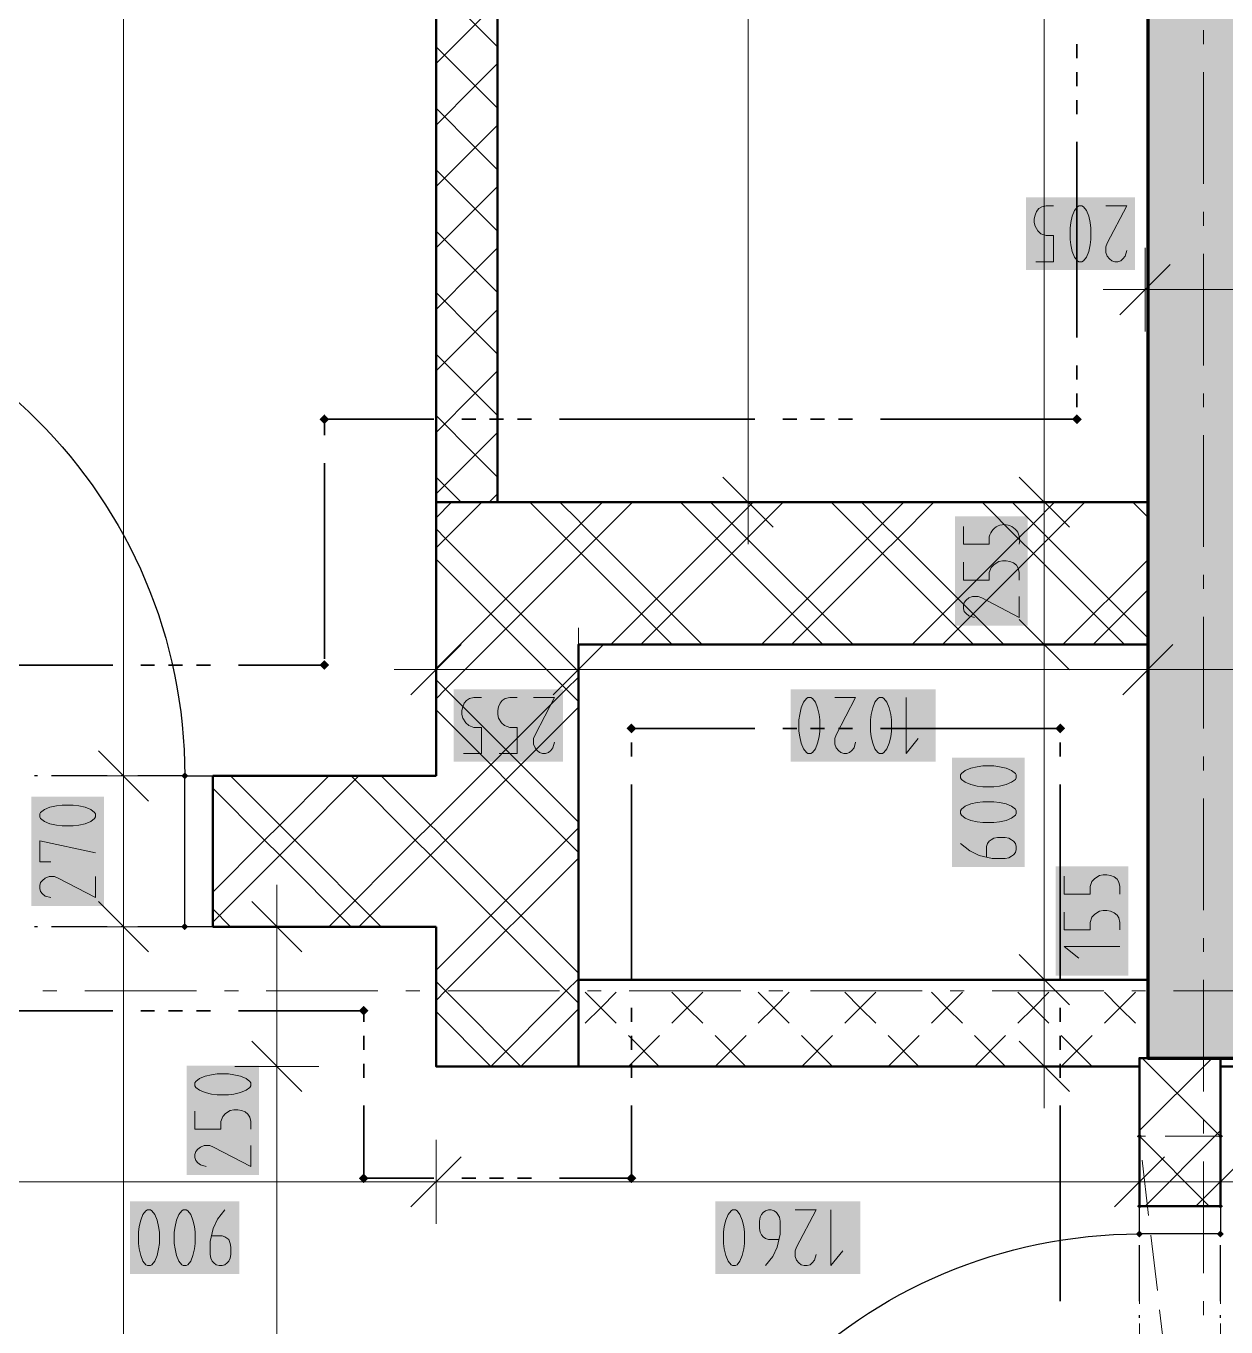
# Model space of a CAD drawing. Header units: millimetres. Extents: x 0 to 594, y 0 to 420.
# Drawn here: x 135.52 to 157.55, y 238.92 to 262.79 of the extents above; entities that cross this region are included whole.
import ezdxf

# ---------------------------------------------------------------- set-up
doc = ezdxf.new("R2010")
doc.units = ezdxf.units.MM
doc.header["$LTSCALE"] = 8
for name, color, linetype in [('PDF_Dvere', 7, 'Continuous'), ('PDF_Koty delkove', 7, 'Continuous'), ('PDF_Osy hlavni', 7, 'Continuous'), ('PDF_Pozarni useky', 7, 'Continuous'), ('PDF_Preklady', 7, 'Continuous'), ('PDF_Pricky CP', 7, 'Continuous'), ('PDF_Pricky zdene', 7, 'Continuous'), ('PDF_Steny akusticke', 7, 'Continuous'), ('PDF_Steny obvodove nosne', 7, 'Continuous')]:
    doc.layers.add(name, color=color, linetype=linetype)

msp = doc.modelspace()

# ---------------------------------------------------------------- hatches: boundary and pattern name
at = {"layer": 'PDF_Steny obvodove nosne', "true_color": 0xc0c0c0, "transparency": 33554559}
msp.add_hatch(color=9, dxfattribs=at).paths.add_polyline_path([(156.114, 333.745), (156.114, 243.853), (158.164, 243.853), (158.164, 336.238), (158.164, 338.778), (156.114, 338.091)])

# ---------------------------------------------------------------- linework, layer by layer
at = {"layer": 'PDF_Dvere', "lineweight": 25}
for points in [[(129.208, 249.03), (129.208, 258.255, -0.414213), (138.433, 249.03), (137.573, 249.03)], [(155.96, 231.4), (146.735, 231.4, -0.414213), (155.96, 240.625)]]:
    msp.add_lwpolyline(points, format="xyb", dxfattribs=at)
for points in [[(135.728, 249.03), (135.677, 249.03)], [(137.009, 249.03), (135.984, 249.03)], [(137.316, 249.03), (137.265, 249.03)], [(135.728, 246.262), (135.677, 246.262)], [(137.009, 246.262), (135.984, 246.262)], [(137.316, 246.262), (137.265, 246.262)], [(138.433, 246.262), (137.573, 246.262)], [(155.96, 239.392), (155.96, 240.417)], [(157.447, 239.392), (157.447, 240.417)], [(155.96, 239.085), (155.96, 239.136)], [(157.447, 239.085), (157.447, 239.136)]]:
    msp.add_lwpolyline(points, dxfattribs=at)
for points in [[(138.946, 246.262), (138.433, 246.262), (138.433, 249.03), (138.946, 249.03)], [(157.447, 241.137), (157.447, 240.625), (155.96, 240.625), (155.96, 241.137)]]:
    msp.add_lwpolyline(points, close=True, dxfattribs=at)
at = {"layer": 'PDF_Dvere', "lineweight": 25, "transparency": 33554559}
for points in [[(138.497, 249.03), (138.433, 248.966), (138.433, 249.094), (138.369, 249.03)], [(138.497, 246.262), (138.433, 246.198), (138.433, 246.326), (138.369, 246.262)], [(155.96, 240.561), (155.896, 240.625), (156.024, 240.625), (155.96, 240.689)], [(157.447, 240.561), (157.383, 240.625), (157.511, 240.625), (157.447, 240.689)]]:
    msp.add_solid(points, dxfattribs=at)
at = {"layer": 'PDF_Koty delkove', "lineweight": 18}
for points in [[(154.212, 246.264), (154.212, 246.518), (154.212, 250.006), (154.212, 251.438), (154.212, 254.052), (154.212, 262.843), (154.212, 286.442), (154.212, 287.928)], [(137.308, 121.675), (137.308, 131.261), (137.308, 138.074), (137.308, 141.867), (137.308, 158.062), (137.308, 162.569), (137.308, 178.152), (137.308, 246.262), (137.308, 249.03), (137.308, 286.442)], [(148.775, 286.442), (148.775, 274.654), (148.775, 254.052), (148.775, 253.283)], [(154.056, 258.464), (154.385, 258.464), (154.385, 258.942), (154.247, 258.942), (154.152, 258.976), (154.097, 259.028), (154.043, 259.113), (154.029, 259.18), (154.029, 259.249), (154.043, 259.318), (154.07, 259.385), (154.111, 259.437), (154.165, 259.471), (154.247, 259.489), (154.385, 259.489)], [(154.85, 258.464), (154.904, 258.464), (154.932, 258.48), (154.987, 258.549), (155.028, 258.651), (155.056, 258.771), (155.069, 258.873), (155.069, 259.078), (155.056, 259.18), (155.028, 259.3), (154.987, 259.403), (154.932, 259.471), (154.904, 259.489), (154.85, 259.489), (154.822, 259.471), (154.768, 259.403), (154.727, 259.3), (154.7, 259.18), (154.686, 259.078)], [(155.343, 259.489), (155.727, 259.489), (155.37, 258.805), (155.343, 258.737), (155.343, 258.634), (155.37, 258.566), (155.411, 258.515), (155.452, 258.48), (155.507, 258.464), (155.561, 258.464), (155.616, 258.48), (155.658, 258.515), (155.699, 258.566), (155.727, 258.668)], [(154.686, 259.078), (154.686, 258.873), (154.7, 258.771), (154.727, 258.651), (154.768, 258.549), (154.822, 258.48), (154.85, 258.464)], [(156.063, 258.72), (156.063, 257.951), (156.063, 257.182)], [(156.524, 258.412), (155.602, 257.49)], [(156.063, 257.951), (155.294, 257.951)], [(194.346, 257.951), (193.219, 257.951), (187.844, 257.951), (181.893, 257.951), (159.855, 257.951), (158.164, 257.951), (156.063, 257.951)], [(149.236, 253.591), (148.313, 254.513)], [(154.673, 253.591), (153.75, 254.513)], [(149.543, 254.052), (148.775, 254.052), (148.006, 254.052)], [(154.98, 254.052), (154.212, 254.052), (153.443, 254.052)], [(152.727, 252.951), (152.727, 252.622), (153.204, 252.622), (153.204, 252.76), (153.239, 252.855), (153.291, 252.91), (153.376, 252.964), (153.443, 252.978), (153.512, 252.978), (153.581, 252.964), (153.648, 252.937), (153.7, 252.896), (153.734, 252.842), (153.752, 252.76), (153.752, 252.622)], [(153.752, 252.321), (153.752, 251.938), (153.068, 252.294), (152.999, 252.321), (152.897, 252.321), (152.829, 252.294), (152.778, 252.253), (152.743, 252.212), (152.727, 252.157), (152.727, 252.103), (152.743, 252.048), (152.778, 252.007), (152.829, 251.965), (152.931, 251.938)], [(154.673, 250.977), (153.75, 251.9)], [(143.046, 251.748), (143.046, 250.979), (143.046, 250.21)], [(145.659, 251.748), (145.659, 250.979), (145.659, 250.21)], [(156.114, 251.748), (156.114, 250.979), (156.114, 250.21)], [(143.507, 251.44), (142.584, 250.518)], [(146.121, 251.44), (145.198, 250.518)], [(154.98, 251.438), (154.212, 251.438), (153.443, 251.438)], [(156.575, 251.44), (155.653, 250.518)], [(143.046, 250.979), (142.277, 250.979)], [(193.219, 250.979), (189.234, 250.979), (184.432, 250.979), (183.891, 250.979), (182.668, 250.979), (166.467, 250.979), (164.878, 250.979), (158.164, 250.979), (156.114, 250.979), (145.659, 250.979), (143.046, 250.979)], [(143.55, 249.442), (143.879, 249.442), (143.879, 249.919), (143.742, 249.919), (143.647, 249.954), (143.591, 250.005), (143.537, 250.09), (143.523, 250.158), (143.523, 250.227), (143.537, 250.295), (143.564, 250.363), (143.605, 250.414), (143.66, 250.449), (143.742, 250.467), (143.879, 250.467)], [(144.18, 250.158), (144.18, 250.227), (144.194, 250.295), (144.221, 250.363), (144.262, 250.414), (144.317, 250.449), (144.399, 250.467), (144.536, 250.467)], [(144.837, 250.467), (145.221, 250.467), (144.865, 249.783), (144.837, 249.714), (144.837, 249.612), (144.865, 249.544), (144.906, 249.493), (144.947, 249.458), (145.002, 249.442), (145.056, 249.442), (145.111, 249.458), (145.152, 249.493), (145.193, 249.544), (145.221, 249.646)], [(150.366, 250.467), (150.75, 250.467), (150.393, 249.783), (150.366, 249.714), (150.366, 249.612), (150.393, 249.544), (150.434, 249.493), (150.476, 249.458)], [(151.68, 250.467), (151.68, 249.442), (151.899, 249.714)], [(144.207, 249.442), (144.536, 249.442), (144.536, 249.919), (144.399, 249.919), (144.304, 249.954), (144.248, 250.005), (144.194, 250.09), (144.18, 250.158)], [(137.77, 248.568), (136.847, 249.491)], [(150.476, 249.458), (150.531, 249.442), (150.585, 249.442), (150.64, 249.458), (150.681, 249.493), (150.722, 249.544), (150.75, 249.646)], [(152.759, 249.13), (152.691, 249.076), (152.674, 249.048), (152.674, 248.994), (152.691, 248.966), (152.759, 248.912), (152.862, 248.871), (152.982, 248.843), (153.083, 248.829), (153.288, 248.829), (153.391, 248.843), (153.511, 248.871), (153.613, 248.912), (153.682, 248.966), (153.699, 248.994), (153.699, 249.048), (153.682, 249.076), (153.613, 249.13), (153.511, 249.171), (153.391, 249.198), (153.288, 249.212)], [(153.288, 249.212), (153.083, 249.212), (152.982, 249.198), (152.862, 249.171), (152.759, 249.13)], [(138.077, 249.03), (137.308, 249.03), (136.54, 249.03)], [(136.385, 248.495), (136.18, 248.495), (136.078, 248.481), (135.958, 248.454), (135.856, 248.413), (135.787, 248.359), (135.771, 248.331), (135.771, 248.276), (135.787, 248.249), (135.856, 248.194), (135.958, 248.153), (136.078, 248.125), (136.18, 248.111), (136.385, 248.111), (136.487, 248.125), (136.607, 248.153), (136.71, 248.194), (136.778, 248.249), (136.796, 248.276)], [(136.796, 248.276), (136.796, 248.331), (136.778, 248.359), (136.71, 248.413), (136.607, 248.454), (136.487, 248.481), (136.385, 248.495)], [(135.975, 247.454), (135.771, 247.454), (135.771, 247.838), (136.796, 247.619)], [(153.152, 247.543), (153.152, 247.734), (153.169, 247.789), (153.203, 247.83), (153.238, 247.857), (153.288, 247.884), (153.357, 247.898), (153.493, 247.898), (153.562, 247.884), (153.613, 247.857), (153.647, 247.83), (153.682, 247.789), (153.699, 247.734), (153.699, 247.68), (153.682, 247.625), (153.647, 247.584), (153.613, 247.557), (153.562, 247.529), (153.493, 247.515), (153.254, 247.515), (153.015, 247.57), (152.844, 247.652), (152.674, 247.789)], [(136.796, 247.181), (136.796, 246.797), (136.112, 247.154), (136.044, 247.181), (135.941, 247.181), (135.873, 247.154), (135.822, 247.113), (135.787, 247.072), (135.771, 247.017), (135.771, 246.962), (135.787, 246.907), (135.822, 246.866), (135.873, 246.825), (135.975, 246.797)], [(154.575, 247.189), (154.575, 246.861), (155.053, 246.861), (155.053, 246.998), (155.088, 247.093), (155.139, 247.148), (155.224, 247.202), (155.292, 247.216), (155.36, 247.216), (155.429, 247.202), (155.497, 247.175), (155.548, 247.134), (155.583, 247.08), (155.6, 246.998), (155.6, 246.861)], [(140.124, 246.262), (140.124, 247.031)], [(137.77, 245.801), (136.847, 246.723)], [(140.585, 245.801), (139.662, 246.723)], [(154.575, 246.532), (154.575, 246.203), (155.053, 246.203), (155.053, 246.341), (155.088, 246.436), (155.139, 246.491), (155.224, 246.545), (155.292, 246.559), (155.36, 246.559), (155.429, 246.545), (155.497, 246.518), (155.548, 246.477), (155.583, 246.423), (155.6, 246.341), (155.6, 246.203)], [(138.077, 246.262), (137.308, 246.262), (136.54, 246.262)], [(140.892, 246.262), (140.124, 246.262), (139.355, 246.262)], [(140.124, 158.062), (140.124, 186.659), (140.124, 200.035), (140.124, 204.135), (140.124, 228.325), (140.124, 243.7), (140.124, 246.262)], [(154.212, 243.7), (154.212, 245.288), (154.212, 246.264)], [(155.6, 245.902), (154.575, 245.902), (154.848, 245.684)], [(154.673, 244.827), (153.75, 245.75)], [(154.98, 245.288), (154.212, 245.288), (153.443, 245.288)], [(140.585, 243.239), (139.662, 244.161)], [(154.673, 243.239), (153.75, 244.161)], [(140.892, 243.7), (140.124, 243.7), (139.355, 243.7)], [(154.98, 243.7), (154.212, 243.7), (153.443, 243.7)], [(154.212, 243.7), (154.212, 242.931)], [(138.62, 242.877), (138.62, 242.549), (139.098, 242.549), (139.098, 242.686), (139.132, 242.781), (139.184, 242.836), (139.269, 242.89), (139.336, 242.904), (139.405, 242.904), (139.474, 242.89), (139.541, 242.863), (139.593, 242.822), (139.628, 242.768), (139.645, 242.686), (139.645, 242.549)], [(143.046, 242.35), (143.046, 241.581), (143.046, 240.813)], [(155.96, 242.35), (155.96, 241.581), (155.96, 240.813)], [(157.447, 242.35), (157.447, 241.581), (157.447, 240.813)], [(139.645, 242.247), (139.645, 241.864), (138.961, 242.22), (138.893, 242.247), (138.79, 242.247), (138.722, 242.22), (138.671, 242.179), (138.636, 242.138), (138.62, 242.083), (138.62, 242.029), (138.636, 241.974), (138.671, 241.933), (138.722, 241.892)], [(143.507, 242.043), (142.584, 241.12)], [(156.422, 242.043), (155.499, 241.12)], [(157.908, 242.043), (156.985, 241.12)], [(138.722, 241.892), (138.824, 241.864)], [(286.493, 241.581), (285.314, 241.581), (277.114, 241.581), (274.501, 241.581), (268.043, 241.581), (211.361, 241.581), (203.469, 241.581), (195.986, 241.581), (157.447, 241.581), (155.96, 241.581), (143.046, 241.581), (133.821, 241.581), (128.081, 241.581)], [(139.172, 241.069), (139.035, 240.898), (138.952, 240.727), (138.898, 240.488), (138.898, 240.248), (138.912, 240.18), (138.939, 240.129), (138.966, 240.095), (139.007, 240.06), (139.062, 240.044), (139.117, 240.044), (139.172, 240.06), (139.213, 240.095), (139.24, 240.129), (139.268, 240.18), (139.282, 240.248), (139.282, 240.385), (139.268, 240.453), (139.24, 240.522), (139.172, 240.573)], [(149.338, 240.522), (149.147, 240.522), (149.092, 240.539), (149.051, 240.573), (149.024, 240.608), (148.996, 240.658), (148.983, 240.727), (148.983, 240.863), (148.996, 240.932), (149.024, 240.983), (149.051, 241.017), (149.092, 241.051), (149.147, 241.069), (149.201, 241.069), (149.256, 241.051), (149.297, 241.017)], [(149.297, 241.017), (149.324, 240.983), (149.352, 240.932), (149.366, 240.863), (149.366, 240.624), (149.311, 240.385), (149.229, 240.214), (149.092, 240.044)], [(149.64, 241.069), (150.023, 241.069), (149.667, 240.385), (149.64, 240.317), (149.64, 240.214), (149.667, 240.146), (149.708, 240.095), (149.749, 240.06), (149.804, 240.044), (149.858, 240.044), (149.913, 240.06), (149.954, 240.095), (149.995, 240.146), (150.023, 240.248)], [(150.297, 241.069), (150.297, 240.044), (150.515, 240.317)], [(139.172, 240.573), (139.117, 240.59), (138.925, 240.59)]]:
    msp.add_lwpolyline(points, dxfattribs=at)
msp.add_lwpolyline([(152.727, 253.608), (152.727, 253.28), (153.204, 253.28), (153.204, 253.417, -1.034083), (153.752, 253.28)], format="xyb", dxfattribs=at)
for points in [[(149.709, 250.056), (149.709, 249.851), (149.723, 249.749), (149.75, 249.629), (149.791, 249.527), (149.846, 249.458), (149.874, 249.442), (149.928, 249.442), (149.956, 249.458), (150.01, 249.527), (150.051, 249.629), (150.079, 249.749), (150.093, 249.851), (150.093, 250.056), (150.079, 250.158), (150.051, 250.278), (150.01, 250.381), (149.956, 250.449), (149.928, 250.467), (149.874, 250.467), (149.846, 250.449), (149.791, 250.381), (149.75, 250.278), (149.723, 250.158)], [(151.023, 250.056), (151.023, 249.851), (151.037, 249.749), (151.064, 249.629), (151.105, 249.527), (151.16, 249.458), (151.188, 249.442), (151.242, 249.442), (151.27, 249.458), (151.324, 249.527), (151.365, 249.629), (151.393, 249.749), (151.407, 249.851), (151.407, 250.056), (151.393, 250.158), (151.365, 250.278), (151.324, 250.381), (151.27, 250.449), (151.242, 250.467), (151.188, 250.467), (151.16, 250.449), (151.105, 250.381), (151.064, 250.278), (151.037, 250.158)], [(153.288, 248.555), (153.083, 248.555), (152.982, 248.541), (152.862, 248.514), (152.759, 248.473), (152.691, 248.419), (152.674, 248.391), (152.674, 248.337), (152.691, 248.309), (152.759, 248.255), (152.862, 248.214), (152.982, 248.186), (153.083, 248.172), (153.288, 248.172), (153.391, 248.186), (153.511, 248.214), (153.613, 248.255), (153.682, 248.309), (153.699, 248.337), (153.699, 248.391), (153.682, 248.419), (153.613, 248.473), (153.511, 248.514), (153.391, 248.541)], [(139.234, 243.561), (139.029, 243.561), (138.927, 243.547), (138.808, 243.52), (138.705, 243.479), (138.636, 243.425), (138.62, 243.397), (138.62, 243.343), (138.636, 243.315), (138.705, 243.261), (138.808, 243.22), (138.927, 243.192), (139.029, 243.178), (139.234, 243.178), (139.336, 243.192), (139.456, 243.22), (139.559, 243.261), (139.628, 243.315), (139.645, 243.343), (139.645, 243.397), (139.628, 243.425), (139.559, 243.479), (139.456, 243.52), (139.336, 243.547)], [(137.584, 240.658), (137.584, 240.453), (137.598, 240.351), (137.625, 240.231), (137.666, 240.129), (137.72, 240.06), (137.748, 240.044), (137.803, 240.044), (137.831, 240.06), (137.885, 240.129), (137.926, 240.231), (137.954, 240.351), (137.968, 240.453), (137.968, 240.658), (137.954, 240.76), (137.926, 240.88), (137.885, 240.983), (137.831, 241.051), (137.803, 241.069), (137.748, 241.069), (137.72, 241.051), (137.666, 240.983), (137.625, 240.88), (137.598, 240.76)], [(138.241, 240.658), (138.241, 240.453), (138.255, 240.351), (138.282, 240.231), (138.323, 240.129), (138.377, 240.06), (138.405, 240.044), (138.46, 240.044), (138.488, 240.06), (138.542, 240.129), (138.583, 240.231), (138.611, 240.351), (138.625, 240.453), (138.625, 240.658), (138.611, 240.76), (138.583, 240.88), (138.542, 240.983), (138.488, 241.051), (138.46, 241.069), (138.405, 241.069), (138.377, 241.051), (138.323, 240.983), (138.282, 240.88), (138.255, 240.76)], [(148.325, 240.658), (148.325, 240.453), (148.339, 240.351), (148.367, 240.231), (148.408, 240.129), (148.462, 240.06), (148.49, 240.044), (148.544, 240.044), (148.572, 240.06), (148.626, 240.129), (148.667, 240.231), (148.695, 240.351), (148.709, 240.453), (148.709, 240.658), (148.695, 240.76), (148.667, 240.88), (148.626, 240.983), (148.572, 241.051), (148.544, 241.069), (148.49, 241.069), (148.462, 241.051), (148.408, 240.983), (148.367, 240.88), (148.339, 240.76)]]:
    msp.add_lwpolyline(points, close=True, dxfattribs=at)
at = {"layer": 'PDF_Koty delkove', "color": 7, "lineweight": 18, "true_color": 0xffffff, "transparency": 33554559}
for points in [[(155.88, 259.643), (153.875, 259.643), (155.88, 258.31), (153.875, 258.31)], [(153.906, 251.784), (153.906, 253.789), (152.573, 251.784), (152.573, 253.789)], [(145.375, 250.62), (143.37, 250.62), (145.375, 249.288), (143.37, 249.288)], [(152.218, 250.62), (149.556, 250.62), (152.218, 249.288), (149.556, 249.288)], [(153.853, 247.361), (153.853, 249.366), (152.52, 247.361), (152.52, 249.366)], [(136.95, 246.644), (136.95, 248.648), (135.617, 246.644), (135.617, 248.648)], [(155.754, 245.365), (155.754, 247.37), (154.421, 245.365), (154.421, 247.37)], [(139.799, 241.71), (139.799, 243.715), (138.466, 241.71), (138.466, 243.715)], [(139.436, 241.223), (137.431, 241.223), (139.436, 239.89), (137.431, 239.89)], [(150.834, 241.223), (148.172, 241.223), (150.834, 239.89), (148.172, 239.89)]]:
    msp.add_solid(points, dxfattribs=at)
at = {"layer": 'PDF_Osy hlavni', "lineweight": 18}
for points in [[(157.139, 262.455), (157.139, 262.711)], [(157.139, 259.892), (157.139, 261.942)], [(157.139, 259.123), (157.139, 259.38)], [(157.139, 256.561), (157.139, 258.611)], [(157.139, 255.792), (157.139, 256.048)], [(157.139, 253.23), (157.139, 255.28)], [(157.139, 252.461), (157.139, 252.717)], [(157.139, 249.899), (157.139, 251.949)], [(157.139, 249.13), (157.139, 249.386)], [(157.139, 246.567), (157.139, 248.617)], [(157.139, 245.799), (157.139, 246.055)], [(157.139, 243.236), (157.139, 245.286)], [(136.086, 245.083), (135.83, 245.083)], [(138.649, 245.083), (136.599, 245.083)], [(139.418, 245.083), (139.162, 245.083)], [(141.98, 245.083), (139.93, 245.083)], [(142.749, 245.083), (142.493, 245.083)], [(145.311, 245.083), (143.261, 245.083)], [(146.08, 245.083), (145.824, 245.083)], [(148.643, 245.083), (146.593, 245.083)], [(149.411, 245.083), (149.155, 245.083)], [(151.974, 245.083), (149.924, 245.083)], [(152.743, 245.083), (152.486, 245.083)], [(155.305, 245.083), (153.255, 245.083)], [(156.074, 245.083), (155.818, 245.083)], [(158.636, 245.083), (156.586, 245.083)], [(157.139, 242.467), (157.139, 242.724)], [(157.139, 239.905), (157.139, 241.955)], [(157.139, 239.136), (157.139, 239.392)]]:
    msp.add_lwpolyline(points, dxfattribs=at)
at = {"layer": 'PDF_Pozarni useky', "lineweight": 35}
for points in [[(154.812, 262.198), (154.812, 262.455)], [(154.812, 261.686), (154.812, 261.942)], [(154.812, 261.173), (154.812, 261.43)], [(154.812, 257.073), (154.812, 260.661)], [(154.812, 256.305), (154.812, 256.561)], [(154.812, 255.792), (154.812, 256.048)], [(143.005, 255.573), (140.996, 255.573)], [(140.996, 255.28), (140.996, 255.536)], [(143.774, 255.573), (143.518, 255.573)], [(144.286, 255.573), (144.03, 255.573)], [(144.799, 255.573), (144.543, 255.573)], [(148.899, 255.573), (145.311, 255.573)], [(149.668, 255.573), (149.411, 255.573)], [(150.18, 255.573), (149.924, 255.573)], [(150.693, 255.573), (150.436, 255.573)], [(154.793, 255.573), (151.205, 255.573)], [(140.996, 251.18), (140.996, 254.767)], [(137.112, 251.063), (133.524, 251.063)], [(137.88, 251.063), (137.624, 251.063)], [(138.393, 251.063), (138.136, 251.063)], [(138.905, 251.063), (138.649, 251.063)], [(140.996, 251.063), (139.418, 251.063)], [(148.899, 249.901), (146.633, 249.901), (146.633, 249.899)], [(149.668, 249.901), (149.411, 249.901)], [(150.18, 249.901), (149.924, 249.901)], [(150.693, 249.901), (150.436, 249.901)], [(154.505, 249.899), (154.505, 249.901), (151.205, 249.901)], [(146.633, 249.386), (146.633, 249.642)], [(154.505, 249.386), (154.505, 249.642)], [(146.633, 245.286), (146.633, 248.874)], [(154.505, 245.286), (154.505, 248.874)], [(137.112, 244.722), (133.524, 244.722)], [(137.88, 244.722), (137.624, 244.722)], [(138.393, 244.722), (138.136, 244.722)], [(138.905, 244.722), (138.649, 244.722)], [(141.718, 244.722), (139.418, 244.722)], [(141.718, 244.517), (141.718, 244.722)], [(146.633, 244.517), (146.633, 244.774)], [(154.505, 244.517), (154.505, 244.774)], [(141.718, 244.005), (141.718, 244.261)], [(146.633, 244.005), (146.633, 244.261)], [(154.505, 244.005), (154.505, 244.261)], [(141.718, 243.492), (141.718, 243.749)], [(146.633, 243.492), (146.633, 243.749)], [(154.505, 243.492), (154.505, 243.749)], [(141.718, 241.647), (141.718, 242.98)], [(146.633, 242.98), (146.633, 241.647), (145.311, 241.647)], [(154.505, 239.392), (154.505, 242.98)], [(143.005, 241.647), (141.718, 241.647)], [(143.774, 241.647), (143.518, 241.647)], [(144.286, 241.647), (144.03, 241.647)], [(144.799, 241.647), (144.543, 241.647)]]:
    msp.add_lwpolyline(points, dxfattribs=at)
at = {"layer": 'PDF_Pozarni useky', "lineweight": 35, "transparency": 33554559}
for points in [[(141.085, 255.573), (140.996, 255.483), (140.996, 255.663), (140.906, 255.573)], [(140.996, 255.483), (140.906, 255.573), (141.085, 255.573), (140.996, 255.663)], [(154.902, 255.573), (154.812, 255.483), (154.812, 255.663), (154.723, 255.573)], [(154.812, 255.483), (154.723, 255.573), (154.902, 255.573), (154.812, 255.663)], [(140.996, 250.973), (140.906, 251.063), (141.085, 251.063), (140.996, 251.153)], [(141.085, 251.063), (140.996, 250.973), (140.996, 251.153), (140.906, 251.063)], [(146.723, 249.901), (146.633, 249.811), (146.633, 249.991), (146.543, 249.901)], [(146.633, 249.811), (146.543, 249.901), (146.723, 249.901), (146.633, 249.991)], [(154.505, 249.811), (154.415, 249.901), (154.595, 249.901), (154.505, 249.991)], [(154.595, 249.901), (154.505, 249.811), (154.505, 249.991), (154.415, 249.901)], [(141.718, 244.633), (141.628, 244.722), (141.808, 244.722), (141.718, 244.812)], [(141.808, 244.722), (141.718, 244.633), (141.718, 244.812), (141.628, 244.722)], [(141.718, 241.558), (141.628, 241.647), (141.808, 241.647), (141.718, 241.737)], [(141.808, 241.647), (141.718, 241.558), (141.718, 241.737), (141.628, 241.647)], [(146.723, 241.647), (146.633, 241.558), (146.633, 241.737), (146.543, 241.647)], [(146.633, 241.558), (146.543, 241.647), (146.723, 241.647), (146.633, 241.737)]]:
    msp.add_solid(points, dxfattribs=at)
at = {"layer": 'PDF_Preklady', "lineweight": 18}
for points in [[(155.97, 242.336), (155.96, 242.418), (156.074, 242.418)], [(155.96, 242.109), (155.96, 242.418)], [(157.447, 242.418), (156.433, 242.418)], [(157.447, 242.109), (157.447, 242.418)], [(156.129, 240.962), (156.011, 241.98)], [(155.96, 241.137), (155.96, 241.75)], [(157.447, 241.137), (157.447, 241.75)], [(155.96, 240.725), (155.96, 241.137)], [(157.447, 240.725), (157.447, 241.137)], [(156.289, 239.587), (156.171, 240.605)], [(155.96, 239.341), (155.96, 240.366)], [(157.447, 239.341), (157.447, 240.366)], [(156.448, 238.213), (156.33, 239.231)], [(155.96, 237.957), (155.96, 238.982)], [(157.447, 237.957), (157.447, 238.982)]]:
    msp.add_lwpolyline(points, dxfattribs=at)
at = {"layer": 'PDF_Preklady', "lineweight": 18, "transparency": 33554559}
for points in [[(156.007, 242.418), (155.96, 242.372), (155.96, 242.465), (155.914, 242.418)], [(155.96, 242.372), (155.914, 242.418), (156.007, 242.418), (155.96, 242.465)], [(155.966, 242.373), (155.915, 242.413), (156.006, 242.424), (155.955, 242.464)], [(157.447, 242.372), (157.401, 242.418), (157.493, 242.418), (157.447, 242.465)], [(157.493, 242.418), (157.447, 242.372), (157.447, 242.465), (157.401, 242.418)], [(155.96, 241.091), (155.914, 241.137), (156.007, 241.137), (155.96, 241.183)], [(155.96, 241.091), (155.914, 241.137), (156.007, 241.137), (155.96, 241.183)], [(157.447, 241.091), (157.401, 241.137), (157.493, 241.137), (157.447, 241.183)], [(157.447, 241.091), (157.401, 241.137), (157.493, 241.137), (157.447, 241.183)]]:
    msp.add_solid(points, dxfattribs=at)
at = {"layer": 'PDF_Pricky CP', "lineweight": 50}
msp.add_lwpolyline([(145.659, 243.7), (155.96, 243.7), (155.96, 243.853), (156.114, 243.853), (156.114, 245.288), (145.659, 245.288)], close=True, dxfattribs=at)
at = {"layer": 'PDF_Pricky CP', "lineweight": 9}
for points in [[(146.582, 245.288), (146.579, 245.286)], [(147.148, 245.286), (147.145, 245.288)], [(148.17, 245.288), (148.168, 245.286)], [(148.737, 245.286), (148.734, 245.288)], [(149.759, 245.288), (149.757, 245.286)], [(150.325, 245.286), (150.323, 245.288)], [(151.348, 245.288), (151.345, 245.286)], [(151.914, 245.286), (151.912, 245.288)], [(152.937, 245.288), (152.934, 245.286)], [(153.503, 245.286), (153.5, 245.288)], [(154.525, 245.288), (154.523, 245.286)], [(155.092, 245.286), (155.089, 245.288)], [(156.114, 245.288), (156.112, 245.286)], [(146.354, 244.492), (146.069, 244.776), (145.785, 245.06)], [(146.069, 244.776), (146.354, 245.06)], [(147.942, 244.492), (147.658, 244.776), (147.374, 245.06)], [(147.658, 244.776), (147.942, 245.06)], [(149.531, 244.492), (149.247, 244.776), (148.962, 245.06)], [(149.247, 244.776), (149.531, 245.06)], [(151.12, 244.492), (150.835, 244.776), (150.551, 245.06)], [(150.835, 244.776), (151.12, 245.06)], [(152.709, 244.492), (152.424, 244.776), (152.14, 245.06)], [(152.14, 244.492), (152.424, 244.776), (152.709, 245.06)], [(154.297, 244.492), (154.013, 244.776), (153.729, 245.06)], [(153.729, 244.492), (154.013, 244.776), (154.297, 245.06)], [(155.886, 244.492), (155.602, 244.776), (155.317, 245.06)], [(155.317, 244.492), (155.602, 244.776), (155.886, 245.06)], [(146.069, 244.776), (145.785, 244.492)], [(147.658, 244.776), (147.374, 244.492)], [(149.247, 244.776), (148.962, 244.492)], [(150.835, 244.776), (150.551, 244.492)], [(147.145, 243.7), (146.579, 244.266)], [(147.148, 244.266), (146.582, 243.7)], [(148.734, 243.7), (148.168, 244.266)], [(148.737, 244.266), (148.17, 243.7)], [(150.323, 243.7), (149.757, 244.266)], [(150.325, 244.266), (149.759, 243.7)], [(151.912, 243.7), (151.345, 244.266)], [(151.914, 244.266), (151.348, 243.7)], [(153.5, 243.7), (152.934, 244.266)], [(153.503, 244.266), (152.937, 243.7)], [(155.089, 243.7), (154.523, 244.266)], [(155.092, 244.266), (154.525, 243.7)], [(156.114, 244.263), (156.112, 244.266)]]:
    msp.add_lwpolyline(points, dxfattribs=at)
at = {"layer": 'PDF_Pricky zdene', "lineweight": 50}
for points in [[(143.046, 270.554), (143.046, 268.248), (143.046, 254.052), (144.173, 254.052), (144.173, 268.248), (144.173, 270.554)], [(155.96, 241.137), (155.96, 242.418), (155.96, 243.7), (155.96, 243.853), (156.114, 243.853), (157.447, 243.853), (157.447, 243.7), (157.447, 242.418), (157.447, 241.137), (155.96, 241.137)]]:
    msp.add_lwpolyline(points, dxfattribs=at)
at = {"layer": 'PDF_Pricky zdene', "lineweight": 9}
for points in [[(144.173, 262.406), (143.763, 262.816), (143.046, 263.533)], [(144.173, 263.226), (143.763, 262.816), (143.046, 262.098)], [(144.173, 261.278), (143.763, 261.688), (143.046, 262.406)], [(144.173, 262.098), (143.763, 261.688), (143.046, 260.971)], [(144.173, 260.151), (143.763, 260.561), (143.046, 261.278)], [(144.173, 260.971), (143.763, 260.561), (143.046, 259.843)], [(144.173, 259.023), (143.763, 259.433), (143.046, 260.151)], [(144.173, 259.843), (143.763, 259.433), (143.046, 258.716)], [(144.173, 257.896), (143.763, 258.306), (143.046, 259.023)], [(144.173, 258.716), (143.763, 258.306), (143.046, 257.588)], [(144.173, 256.768), (143.763, 257.178), (143.046, 257.896)], [(144.173, 257.588), (143.763, 257.178), (143.046, 256.461)], [(144.173, 255.641), (143.763, 256.051), (143.046, 256.768)], [(144.173, 256.461), (143.763, 256.051), (143.046, 255.333)], [(144.173, 254.513), (143.763, 254.923), (143.046, 255.641)], [(144.173, 255.333), (143.763, 254.923), (143.046, 254.206)], [(143.507, 254.052), (143.046, 254.513)], [(144.173, 254.206), (144.019, 254.052)], [(157.293, 243.853), (155.96, 242.521)], [(157.447, 242.418), (157.395, 242.47), (156.012, 243.853)], [(157.447, 242.521), (157.395, 242.47), (156.063, 241.137)], [(157.242, 241.137), (155.96, 242.418)]]:
    msp.add_lwpolyline(points, dxfattribs=at)
at = {"layer": 'PDF_Steny akusticke', "lineweight": 9}
for points in [[(143.046, 253.765), (143.333, 254.052)], [(143.046, 253.212), (143.22, 253.386), (143.886, 254.052)], [(145.659, 253.16), (145.434, 253.386), (144.768, 254.052)], [(145.659, 253.714), (145.321, 254.052)], [(145.659, 253.611), (145.71, 253.663), (146.1, 254.052)], [(145.659, 253.058), (145.71, 253.109), (145.987, 253.386), (146.653, 254.052)], [(146.254, 251.438), (148.201, 253.386), (148.478, 253.663), (148.867, 254.052)], [(146.807, 251.438), (148.478, 253.109), (148.755, 253.386), (149.421, 254.052)], [(150.149, 251.438), (148.478, 253.109), (148.201, 253.386), (147.535, 254.052)], [(150.702, 251.438), (148.755, 253.386), (148.478, 253.663), (148.088, 254.052)], [(149.575, 251.438), (151.245, 253.109), (151.522, 253.386), (152.188, 254.052)], [(152.916, 251.438), (151.245, 253.109), (150.969, 253.386), (150.302, 254.052)], [(153.47, 251.438), (151.522, 253.386), (151.245, 253.663), (150.856, 254.052)], [(151.245, 253.663), (151.635, 254.052)], [(152.342, 251.438), (154.013, 253.109), (154.29, 253.386), (154.956, 254.052)], [(155.684, 251.438), (154.013, 253.109), (153.736, 253.386), (153.07, 254.052)], [(156.114, 251.561), (154.29, 253.386), (154.013, 253.663), (153.623, 254.052)], [(154.013, 253.663), (154.402, 254.052)], [(156.114, 253.775), (155.837, 254.052)], [(143.046, 250.998), (145.434, 253.386), (145.659, 253.611)], [(145.659, 250.946), (143.22, 253.386), (143.046, 253.56)], [(147.935, 251.438), (145.987, 253.386), (145.71, 253.663), (145.659, 253.714)], [(149.021, 251.438), (150.969, 253.386), (151.245, 253.663)], [(153.736, 253.386), (154.013, 253.663)], [(151.789, 251.438), (153.736, 253.386)], [(143.046, 250.444), (143.22, 250.618), (145.659, 253.058)], [(147.381, 251.438), (145.71, 253.109), (145.659, 253.16)], [(145.659, 250.393), (145.434, 250.618), (143.046, 253.007)], [(154.556, 251.438), (156.114, 252.996)], [(155.11, 251.438), (156.114, 252.443)], [(143.046, 248.23), (145.434, 250.618), (145.659, 250.844)], [(145.659, 248.179), (143.22, 250.618), (143.046, 250.793)], [(143.046, 247.677), (143.22, 247.851), (145.659, 250.29)], [(145.659, 247.625), (145.434, 247.851), (143.046, 250.239)], [(138.946, 246.898), (139.899, 247.851), (140.176, 248.128), (141.078, 249.03)], [(138.946, 246.344), (140.176, 247.574), (140.452, 247.851), (141.631, 249.03)], [(142.041, 246.262), (140.452, 247.851), (140.176, 248.128), (139.274, 249.03)], [(143.046, 247.472), (142.943, 247.574), (142.666, 247.851), (141.488, 249.03)], [(143.046, 248.025), (142.943, 248.128), (142.041, 249.03)], [(141.488, 246.262), (140.176, 247.574), (139.899, 247.851), (138.946, 248.804)], [(141.078, 246.262), (142.666, 247.851), (142.943, 248.128), (143.046, 248.23)], [(143.046, 245.463), (145.434, 247.851), (145.659, 248.076)], [(145.659, 245.411), (143.22, 247.851), (143.046, 248.025)], [(141.631, 246.262), (142.943, 247.574), (143.046, 247.677)], [(143.046, 244.909), (143.22, 245.083), (145.659, 247.523)], [(143.046, 247.472), (145.434, 245.083), (144.05, 243.7), (143.046, 244.704)], [(139.274, 246.262), (138.946, 246.59)], [(145.659, 244.755), (144.604, 243.7), (143.22, 245.083), (143.046, 245.258)], [(145.659, 244.858), (145.434, 245.083), (145.659, 245.309)]]:
    msp.add_lwpolyline(points, dxfattribs=at)
at = {"layer": 'PDF_Steny akusticke', "lineweight": 50}
for points in [[(143.046, 246.262), (143.046, 243.7), (145.352, 243.7), (145.659, 243.7), (145.659, 245.288), (145.659, 251.438), (156.114, 251.438), (156.114, 254.052), (156.063, 254.052), (145.659, 254.052), (144.173, 254.052), (143.046, 254.052), (143.046, 249.03)], [(138.946, 246.262), (138.946, 249.03)], [(143.046, 249.03), (138.946, 249.03)], [(193.219, 246.467), (166.467, 246.467), (166.467, 246.313), (164.878, 246.313), (158.164, 246.313), (158.164, 243.853), (157.447, 243.853), (157.447, 243.7), (166.467, 243.7), (193.219, 243.7)], [(138.946, 246.262), (143.046, 246.262)]]:
    msp.add_lwpolyline(points, dxfattribs=at)
at = {"layer": 'PDF_Steny obvodove nosne', "lineweight": 70}
msp.add_lwpolyline([(156.114, 333.745), (156.114, 332.669), (156.114, 330.055), (156.114, 287.928), (156.114, 286.442), (156.114, 254.052), (156.114, 251.438), (156.114, 245.288), (156.114, 243.853), (157.447, 243.853), (158.164, 243.853), (158.164, 246.313), (158.164, 256.41), (158.164, 267.684), (158.164, 336.238), (158.164, 338.778), (156.114, 338.091), (156.114, 333.95)], close=True, dxfattribs=at)

doc.saveas('drawing.dxf')
